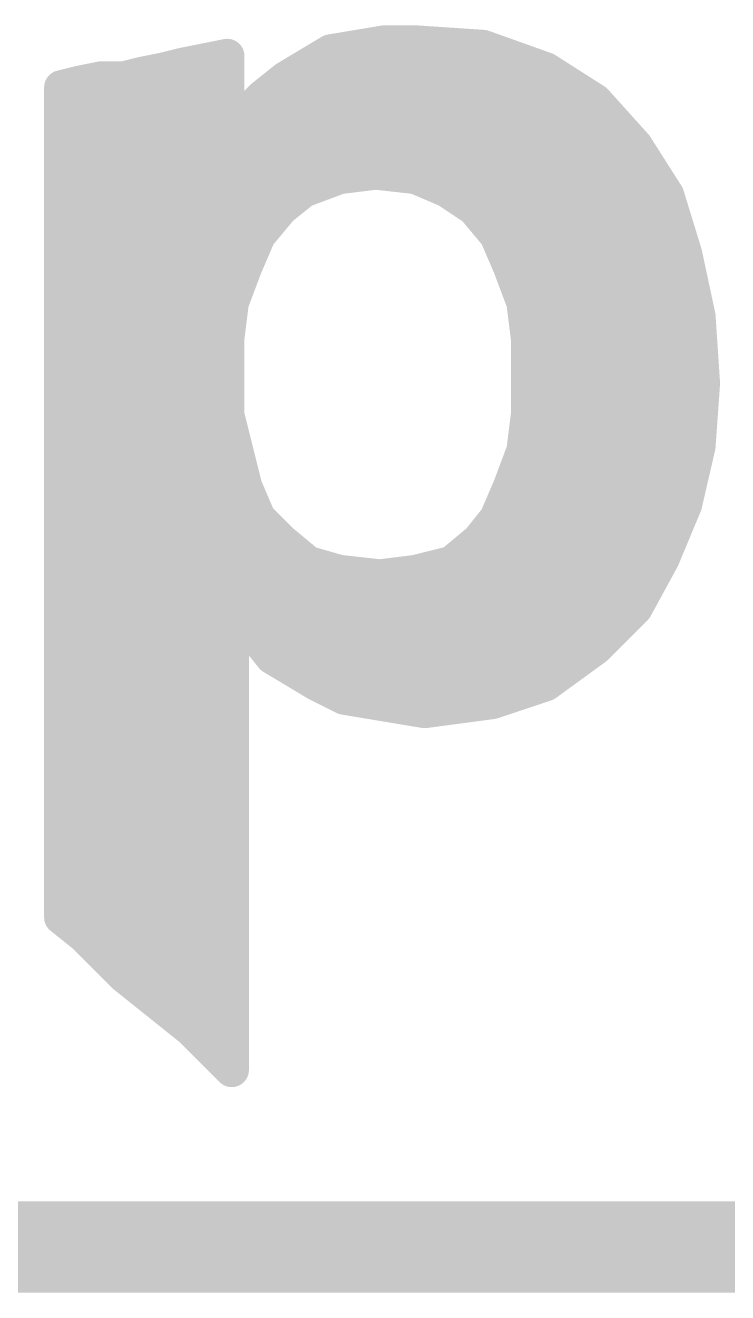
# Model space of a CAD drawing. Extents: x -53 to 61, y -36 to 25.
# Drawn here: x 7.269 to 8.834, y -10.516 to -7.691 of the extents above; entities that cross this region are included whole.
import ezdxf

# ---------------------------------------------------------------- set-up
doc = ezdxf.new("R2010")
doc.units = 0
for name, color, linetype in [('1', 12, 'CONTINUOUS'), ('16', 132, 'CONTINUOUS'), ('20', 53, 'CONTINUOUS'), ('21', 41, 'CONTINUOUS')]:
    doc.layers.add(name, color=color, linetype=linetype)

msp = doc.modelspace()

# ---------------------------------------------------------------- linework, layer by layer
at = {"layer": '1', "const_width": 0.2032}
msp.add_lwpolyline([(-26.162, -10.414), (26.162, -10.414)], dxfattribs=at)
at = {"layer": '16', "const_width": 0.2032}
msp.add_lwpolyline([(-26.162, -10.414), (26.162, -10.414)], dxfattribs=at)
at = {"layer": '20', "const_width": 0.2032}
msp.add_lwpolyline([(-18.2245, -10.414), (18.2245, -10.414)], dxfattribs=at)
at = {"layer": '21', "const_width": 0.0762}
for points in [[(7.9495, -7.7495), (8.0095, -7.7395)], [(8.0095, -7.7395), (8.0695, -7.7295)], [(8.0695, -7.7295), (8.1395, -7.7295)], [(8.1395, -7.7295), (8.2895, -7.7395)], [(8.2895, -7.7395), (8.4295, -7.7895)], [(7.6195, -7.7795), (7.6695, -7.7695)], [(7.655, -7.7724), (7.7195, -7.7724)], [(7.6695, -7.7695), (7.7195, -7.7595)], [(7.7195, -7.7595), (7.7195, -7.9395)], [(7.8995, -7.7795), (7.9495, -7.7495)], [(7.9113, -7.7724), (8.3816, -7.7724)], [(7.4895, -7.8095), (7.5295, -7.7995)], [(7.5295, -7.7995), (7.5795, -7.7895)], [(7.5795, -7.7895), (7.6195, -7.7795)], [(7.8495, -7.8095), (7.8995, -7.7795)], [(8.4295, -7.7895), (8.5395, -7.8595)], [(7.3495, -7.8295), (7.3895, -7.8195)], [(7.3495, -9.6795), (7.3495, -7.8295)], [(7.3895, -7.8195), (7.4395, -7.8095)], [(7.4395, -7.8095), (7.4895, -7.8095)], [(7.7995, -7.8495), (7.8495, -7.8095)], [(7.3495, -7.8486), (7.7195, -7.8486)], [(7.7595, -7.8895), (7.7995, -7.8495)], [(7.8006, -7.8486), (8.5224, -7.8486)], [(8.5395, -7.8595), (8.6295, -7.9595)], [(7.7195, -7.9395), (7.7595, -7.8895)], [(7.3495, -7.9248), (7.7195, -7.9248)], [(7.7313, -7.9248), (8.5983, -7.9248)], [(8.6295, -7.9595), (8.6995, -8.0695)], [(7.3495, -8.001), (8.6559, -8.001)], [(7.9695, -8.0295), (7.8895, -8.0595)], [(8.0495, -8.0195), (7.9695, -8.0295)], [(8.1395, -8.0295), (8.0495, -8.0195)], [(8.2095, -8.0595), (8.1395, -8.0295)], [(7.3495, -8.0772), (7.8674, -8.0772)], [(7.8895, -8.0595), (7.8395, -8.0995)], [(8.2695, -8.0995), (8.2095, -8.0595)], [(8.2361, -8.0772), (8.7019, -8.0772)], [(8.6995, -8.0695), (8.7395, -8.1995)], [(7.8395, -8.0995), (7.7895, -8.1595)], [(8.3195, -8.1595), (8.2695, -8.0995)], [(7.3495, -8.1534), (7.7946, -8.1534)], [(7.7895, -8.1595), (7.7595, -8.2295)], [(8.3144, -8.1534), (8.7253, -8.1534)], [(8.3495, -8.2295), (8.3195, -8.1595)], [(8.7395, -8.1995), (8.7695, -8.3395)], [(7.3495, -8.2296), (7.7595, -8.2296)], [(7.7595, -8.2295), (7.7295, -8.3095)], [(8.3795, -8.3095), (8.3495, -8.2295)], [(8.3495, -8.2296), (8.746, -8.2296)], [(7.3495, -8.3058), (7.7309, -8.3058)], [(7.7295, -8.3095), (7.7195, -8.3895)], [(8.3781, -8.3058), (8.7623, -8.3058)], [(8.3895, -8.3895), (8.3795, -8.3095)], [(8.7695, -8.3395), (8.7795, -8.4895)], [(7.3495, -8.382), (7.7204, -8.382)], [(7.7195, -8.3895), (7.7195, -8.5595)], [(8.3886, -8.382), (8.7723, -8.382)], [(8.3895, -8.4795), (8.3895, -8.3895)], [(7.3495, -8.4582), (7.7195, -8.4582)], [(8.3895, -8.4582), (8.7774, -8.4582)], [(8.3895, -8.5595), (8.3895, -8.4795)], [(8.3895, -8.4795), (8.7795, -8.4895)], [(8.7795, -8.4895), (8.3895, -8.4795)], [(8.7795, -8.4895), (8.7695, -8.6295)], [(7.3495, -8.5344), (7.7195, -8.5344)], [(8.3895, -8.5344), (8.7763, -8.5344)], [(7.7195, -8.5595), (7.7395, -8.6395)], [(8.3795, -8.6395), (8.3895, -8.5595)], [(7.3495, -8.6106), (7.7323, -8.6106)], [(8.3831, -8.6106), (8.7709, -8.6106)], [(7.7395, -8.6395), (7.7595, -8.7195)], [(8.3495, -8.7195), (8.3795, -8.6395)], [(8.7695, -8.6295), (8.7395, -8.7595)], [(7.3495, -8.6868), (7.7513, -8.6868)], [(8.3618, -8.6868), (8.7563, -8.6868)], [(7.7595, -8.7195), (7.7895, -8.7895)], [(8.3195, -8.7895), (8.3495, -8.7195)], [(8.6895, -8.8795), (8.3495, -8.7195)], [(8.3495, -8.7195), (8.6895, -8.8795)], [(7.3495, -8.763), (7.7781, -8.763)], [(8.3309, -8.763), (8.4419, -8.763)], [(8.4419, -8.763), (8.738, -8.763)], [(8.7395, -8.7595), (8.6895, -8.8795)], [(7.7895, -8.7895), (7.8395, -8.8395)], [(8.2795, -8.8395), (8.3195, -8.7895)], [(7.3495, -8.8392), (7.8392, -8.8392)], [(7.8395, -8.8395), (7.8995, -8.8895)], [(8.2195, -8.8895), (8.2795, -8.8395)], [(8.2797, -8.8392), (8.6039, -8.8392)], [(8.6039, -8.8392), (8.7063, -8.8392)], [(7.8995, -8.8895), (7.9695, -8.9095)], [(8.1395, -8.9095), (8.2195, -8.8895)], [(8.6895, -8.8795), (8.6295, -8.9895)], [(7.3495, -8.9154), (8.0226, -8.9154)], [(7.9695, -8.9095), (8.0595, -8.9195)], [(8.0595, -8.9195), (8.1395, -8.9095)], [(8.0923, -8.9154), (8.6699, -8.9154)], [(8.6295, -8.9895), (8.5395, -9.0795)], [(7.3495, -8.9916), (8.6274, -8.9916)], [(7.7395, -8.9995), (7.7295, -8.9995)], [(7.7295, -8.9995), (7.7295, -10.0195)], [(7.7795, -9.0495), (7.7395, -8.9995)], [(7.3495, -9.0678), (7.7295, -9.0678)], [(7.8195, -9.0995), (7.7795, -9.0495)], [(7.7941, -9.0678), (8.5512, -9.0678)], [(7.8695, -9.1295), (7.8195, -9.0995)], [(8.5395, -9.0795), (8.4295, -9.1595)], [(7.9195, -9.1595), (7.8695, -9.1295)], [(7.3495, -9.144), (7.7295, -9.144)], [(7.8937, -9.144), (8.4508, -9.144)], [(7.9795, -9.1895), (7.9195, -9.1595)], [(8.4295, -9.1595), (8.3095, -9.1995)], [(8.0395, -9.1995), (7.9795, -9.1895)], [(8.0995, -9.2095), (8.0395, -9.1995)], [(8.1595, -9.2195), (8.0995, -9.2095)], [(8.3095, -9.1995), (8.1595, -9.2195)], [(7.3495, -9.2202), (7.7295, -9.2202)], [(7.3495, -9.2964), (7.7295, -9.2964)], [(7.3495, -9.3726), (7.7295, -9.3726)], [(7.3495, -9.4488), (7.7295, -9.4488)], [(7.3495, -9.525), (7.7295, -9.525)], [(7.3495, -9.6012), (7.7295, -9.6012)], [(7.3495, -9.6774), (7.7295, -9.6774)], [(7.3995, -9.7195), (7.3495, -9.6795)], [(7.4395, -9.7595), (7.3995, -9.7195)], [(7.4336, -9.7536), (7.7295, -9.7536)], [(7.4895, -9.8095), (7.4395, -9.7595)], [(7.5395, -9.8495), (7.4895, -9.8095)], [(7.5149, -9.8298), (7.7295, -9.8298)], [(7.5895, -9.8895), (7.5395, -9.8495)], [(7.6395, -9.9295), (7.5895, -9.8895)], [(7.6101, -9.906), (7.7295, -9.906)], [(7.6895, -9.9795), (7.6395, -9.9295)], [(7.7295, -10.0195), (7.6895, -9.9795)], [(7.6922, -9.9822), (7.7295, -9.9822)]]:
    msp.add_lwpolyline(points, dxfattribs=at)
at = {"layer": '21', "const_width": 0.0381}
for points in [[(8.0064, -7.7207, 1), (8.0126, -7.7583)], [(8.0126, -7.7583, 1), (8.0064, -7.7207)], [(8.0695, -7.7105, 1), (8.0695, -7.7486)], [(8.0726, -7.7483, 1), (8.0664, -7.7107)], [(8.1408, -7.7105, 1), (8.1382, -7.7485)], [(8.1395, -7.7486, 1), (8.1395, -7.7105)], [(8.2959, -7.7216, 1), (8.2831, -7.7574)], [(8.2882, -7.7585, 1), (8.2908, -7.7205)], [(7.655, -7.7534, 1), (7.655, -7.7915)], [(7.6658, -7.7508, 1), (7.6732, -7.7882)], [(7.6732, -7.7882, 1), (7.6658, -7.7508)], [(7.7386, -7.7595, 1), (7.7005, -7.7595)], [(7.7232, -7.7782, 1), (7.7158, -7.7408)], [(7.7195, -7.7915, 1), (7.7195, -7.7534)], [(7.9113, -7.7534, 1), (7.9113, -7.7915)], [(7.9464, -7.7307, 1), (7.9526, -7.7683)], [(7.9593, -7.7658, 1), (7.9397, -7.7332)], [(8.3816, -7.7915, 1), (8.3816, -7.7534)], [(7.5258, -7.7808, 1), (7.5332, -7.8182)], [(7.5341, -7.818, 1), (7.5249, -7.781)], [(7.5749, -7.771, 1), (7.5841, -7.808)], [(7.5832, -7.8082, 1), (7.5758, -7.7708)], [(7.6158, -7.7608, 1), (7.6232, -7.7982)], [(7.6241, -7.798, 1), (7.6149, -7.761)], [(7.8897, -7.7632, 1), (7.9093, -7.7958)], [(7.9093, -7.7958, 1), (7.8897, -7.7632)], [(8.4397, -7.7734, 1), (8.4193, -7.8056)], [(8.4231, -7.8074, 1), (8.4359, -7.7716)], [(7.3685, -7.8295, 1), (7.3304, -7.8295)], [(7.3449, -7.811, 1), (7.3541, -7.848)], [(7.3858, -7.8008, 1), (7.3932, -7.8382)], [(7.3941, -7.838, 1), (7.3849, -7.801)], [(7.4395, -7.7905, 1), (7.4395, -7.8286)], [(7.4432, -7.8282, 1), (7.4358, -7.7908)], [(7.4849, -7.791, 1), (7.4941, -7.828)], [(7.4895, -7.8286, 1), (7.4895, -7.7905)], [(7.8397, -7.7932, 1), (7.8593, -7.8258)], [(7.8614, -7.8244, 1), (7.8376, -7.7946)], [(7.3495, -7.8296, 1), (7.3495, -7.8677)], [(7.7195, -7.8677, 1), (7.7195, -7.8296)], [(7.7876, -7.8346, 1), (7.8114, -7.8644)], [(7.8006, -7.8296, 1), (7.8006, -7.8677)], [(7.813, -7.863, 1), (7.786, -7.836)], [(8.5537, -7.8468, 1), (8.5253, -7.8722)], [(8.5224, -7.8677, 1), (8.5224, -7.8296)], [(8.5293, -7.8756, 1), (8.5497, -7.8434)], [(7.746, -7.876, 1), (7.773, -7.903)], [(7.7744, -7.9014, 1), (7.7446, -7.8776)], [(7.3495, -7.9058, 1), (7.3495, -7.9439)], [(7.7313, -7.9058, 1), (7.7313, -7.9439)], [(7.7195, -7.9439, 1), (7.7195, -7.9058)], [(8.5983, -7.9439, 1), (8.5983, -7.9058)], [(7.7046, -7.9276, 1), (7.7344, -7.9514)], [(7.7005, -7.9395, 1), (7.7386, -7.9395)], [(8.6456, -7.9493, 1), (8.6134, -7.9697)], [(8.6153, -7.9722, 1), (8.6437, -7.9468)], [(7.3495, -7.982, 1), (7.3495, -8.0201)], [(8.6559, -8.0201, 1), (8.6559, -7.982)], [(7.9671, -8.0106, 1), (7.9719, -8.0484)], [(7.9762, -8.0473, 1), (7.9628, -8.0117)], [(8.0516, -8.0006, 1), (8.0474, -8.0384)], [(8.0519, -8.0384, 1), (8.0471, -8.0006)], [(8.147, -8.012, 1), (8.132, -8.047)], [(8.1374, -8.0484, 1), (8.1416, -8.0106)], [(7.3495, -8.0582, 1), (7.3495, -8.0963)], [(7.8674, -8.0963, 1), (7.8674, -8.0582)], [(7.8828, -8.0417, 1), (7.8962, -8.0773)], [(7.9014, -8.0744, 1), (7.8776, -8.0446)], [(8.2201, -8.0436, 1), (8.1989, -8.0754)], [(8.202, -8.077, 1), (8.217, -8.042)], [(8.2361, -8.0582, 1), (8.2361, -8.0963)], [(8.7177, -8.0639, 1), (8.6813, -8.0751)], [(8.6834, -8.0797, 1), (8.7156, -8.0593)], [(8.7019, -8.0963, 1), (8.7019, -8.0582)], [(7.8276, -8.0846, 1), (7.8514, -8.1144)], [(7.8541, -8.1117, 1), (7.8249, -8.0873)], [(8.2841, -8.0873, 1), (8.2549, -8.1117)], [(8.2589, -8.1154, 1), (8.2801, -8.0836)], [(7.3495, -8.1343, 1), (7.3495, -8.1724)], [(7.7749, -8.1473, 1), (7.8041, -8.1717)], [(7.807, -8.167, 1), (7.772, -8.152)], [(7.7946, -8.1724, 1), (7.7946, -8.1343)], [(8.3144, -8.1343, 1), (8.3144, -8.1724)], [(8.337, -8.152, 1), (8.302, -8.167)], [(8.3049, -8.1717, 1), (8.3341, -8.1473)], [(8.7253, -8.1724, 1), (8.7253, -8.1343)], [(8.7581, -8.1955, 1), (8.7209, -8.2035)], [(8.7213, -8.2051, 1), (8.7577, -8.1939)], [(7.3495, -8.2105, 1), (7.3495, -8.2486)], [(7.742, -8.222, 1), (7.777, -8.237)], [(7.7773, -8.2362, 1), (7.7417, -8.2228)], [(7.7595, -8.2486, 1), (7.7595, -8.2105)], [(8.3673, -8.2228, 1), (8.3317, -8.2362)], [(8.3495, -8.2105, 1), (8.3495, -8.2486)], [(8.332, -8.237, 1), (8.367, -8.222)], [(8.746, -8.2486, 1), (8.746, -8.2105)], [(7.3495, -8.2867, 1), (7.3495, -8.3248)], [(7.7484, -8.3119, 1), (7.7106, -8.3071)], [(7.7309, -8.3248, 1), (7.7309, -8.2867)], [(8.3781, -8.2867, 1), (8.3781, -8.3248)], [(8.3984, -8.3071, 1), (8.3606, -8.3119)], [(8.7623, -8.3248, 1), (8.7623, -8.2867)], [(7.7117, -8.3028, 1), (7.7473, -8.3162)], [(8.3617, -8.3162, 1), (8.3973, -8.3028)], [(8.7885, -8.3382, 1), (8.7505, -8.3408)], [(8.7509, -8.3435, 1), (8.7881, -8.3355)], [(7.3495, -8.3629, 1), (7.3495, -8.401)], [(7.7386, -8.3895, 1), (7.7005, -8.3895)], [(7.7204, -8.401, 1), (7.7204, -8.3629)], [(8.3886, -8.3629, 1), (8.3886, -8.401)], [(8.4085, -8.3895, 1), (8.3704, -8.3895)], [(8.7723, -8.401, 1), (8.7723, -8.3629)], [(7.7006, -8.3871, 1), (7.7384, -8.3919)], [(8.3706, -8.3919, 1), (8.4084, -8.3871)], [(7.3495, -8.4391, 1), (7.3495, -8.4772)], [(7.7195, -8.4772, 1), (7.7195, -8.4391)], [(8.3895, -8.4391, 1), (8.3895, -8.4772)], [(8.4085, -8.4795, 1), (8.3704, -8.4795)], [(8.39, -8.4605, 1), (8.389, -8.4985)], [(8.39, -8.4605, 1), (8.389, -8.4985)], [(8.7774, -8.4772, 1), (8.7774, -8.4391)], [(8.3704, -8.4795, 1), (8.4085, -8.4795)], [(8.7985, -8.4909, 1), (8.7605, -8.4881)], [(8.7605, -8.4908, 1), (8.7985, -8.4882)], [(8.779, -8.5085, 1), (8.78, -8.4705)], [(8.779, -8.5085, 1), (8.78, -8.4705)], [(7.3495, -8.5153, 1), (7.3495, -8.5534)], [(7.7195, -8.5534, 1), (7.7195, -8.5153)], [(8.3895, -8.5153, 1), (8.3895, -8.5534)], [(8.7763, -8.5534, 1), (8.7763, -8.5153)], [(7.738, -8.5549, 1), (7.701, -8.5641)], [(8.4084, -8.5619, 1), (8.3706, -8.5571)], [(7.7005, -8.5595, 1), (7.7386, -8.5595)], [(8.3704, -8.5595, 1), (8.4085, -8.5595)], [(7.3495, -8.5915, 1), (7.3495, -8.6296)], [(7.7323, -8.6296, 1), (7.7323, -8.5915)], [(8.3831, -8.5915, 1), (8.3831, -8.6296)], [(8.7709, -8.6296, 1), (8.7709, -8.5915)], [(7.758, -8.6349, 1), (7.721, -8.6441)], [(8.3973, -8.6462, 1), (8.3617, -8.6328)], [(8.7505, -8.6281, 1), (8.7885, -8.6309)], [(8.7881, -8.6338, 1), (8.7509, -8.6252)], [(7.721, -8.6441, 1), (7.758, -8.6349)], [(8.3606, -8.6371, 1), (8.3984, -8.6419)], [(7.3495, -8.6677, 1), (7.3495, -8.7058)], [(7.7513, -8.7058, 1), (7.7513, -8.6677)], [(8.3618, -8.6677, 1), (8.3618, -8.7058)], [(8.7563, -8.7058, 1), (8.7563, -8.6677)], [(7.777, -8.712, 1), (7.742, -8.727)], [(7.741, -8.7241, 1), (7.778, -8.7149)], [(8.3576, -8.7023, 1), (8.3414, -8.7367)], [(8.3576, -8.7023, 1), (8.3414, -8.7367)], [(8.3317, -8.7128, 1), (8.3673, -8.7262)], [(8.367, -8.727, 1), (8.332, -8.712)], [(7.3495, -8.7439, 1), (7.3495, -8.782)], [(7.7781, -8.782, 1), (7.7781, -8.7439)], [(8.3309, -8.7439, 1), (8.3309, -8.782)], [(8.4419, -8.7439, 1), (8.4419, -8.782)], [(8.4419, -8.782, 1), (8.4419, -8.7439)], [(8.7571, -8.7668, 1), (8.7219, -8.7522)], [(8.738, -8.782, 1), (8.738, -8.7439)], [(7.803, -8.776, 1), (7.776, -8.803)], [(8.3344, -8.8014, 1), (8.3046, -8.7776)], [(8.7209, -8.7552, 1), (8.7581, -8.7638)], [(7.772, -8.797, 1), (7.807, -8.782)], [(8.302, -8.782, 1), (8.337, -8.797)], [(7.3495, -8.8201, 1), (7.3495, -8.8582)], [(7.8517, -8.8249, 1), (7.8273, -8.8541)], [(7.826, -8.853, 1), (7.853, -8.826)], [(7.8392, -8.8582, 1), (7.8392, -8.8201)], [(8.2646, -8.8276, 1), (8.2944, -8.8514)], [(8.2797, -8.8201, 1), (8.2797, -8.8582)], [(8.2917, -8.8541, 1), (8.2673, -8.8249)], [(8.6039, -8.8201, 1), (8.6039, -8.8582)], [(8.6039, -8.8582, 1), (8.6039, -8.8201)], [(8.7063, -8.8582, 1), (8.7063, -8.8201)], [(7.9047, -8.8712, 1), (7.8943, -8.9078)], [(7.8873, -8.9041, 1), (7.9117, -8.8749)], [(8.2073, -8.8749, 1), (8.2317, -8.9041)], [(8.2241, -8.908, 1), (8.2149, -8.871)], [(8.6719, -8.8722, 1), (8.7071, -8.8868)], [(8.7062, -8.8886, 1), (8.6728, -8.8704)], [(8.6814, -8.8967, 1), (8.6976, -8.8623)], [(8.6814, -8.8967, 1), (8.6976, -8.8623)], [(7.3495, -8.8963, 1), (7.3495, -8.9345)], [(7.9716, -8.8906, 1), (7.9674, -8.9284)], [(7.9643, -8.9278, 1), (7.9747, -8.8912)], [(8.0226, -8.9345, 1), (8.0226, -8.8963)], [(8.0571, -8.9006, 1), (8.0619, -8.9384)], [(8.0574, -8.9384, 1), (8.0616, -8.9006)], [(8.0923, -8.8963, 1), (8.0923, -8.9345)], [(8.1349, -8.891, 1), (8.1441, -8.928)], [(8.1419, -8.9284, 1), (8.1371, -8.8906)], [(8.6699, -8.9345, 1), (8.6699, -8.8963)], [(8.643, -9.003, 1), (8.616, -8.976)], [(7.3495, -8.9726, 1), (7.3495, -9.0107)], [(7.7295, -8.9805, 1), (7.7295, -9.0186)], [(7.7486, -8.9995, 1), (7.7105, -8.9995)], [(7.7544, -8.9876, 1), (7.7246, -9.0114)], [(7.7395, -9.0186, 1), (7.7395, -8.9805)], [(8.6128, -8.9804, 1), (8.6462, -8.9986)], [(8.6274, -9.0107, 1), (8.6274, -8.9726)], [(7.3495, -9.0488, 1), (7.3495, -9.0869)], [(7.7295, -9.0869, 1), (7.7295, -9.0488)], [(7.7944, -9.0376, 1), (7.7646, -9.0614)], [(7.7646, -9.0614, 1), (7.7944, -9.0376)], [(7.7941, -9.0488, 1), (7.7941, -9.0869)], [(8.5512, -9.0869, 1), (8.5512, -9.0488)], [(7.8293, -9.0832, 1), (7.8097, -9.1158)], [(8.526, -9.066, 1), (8.553, -9.093)], [(8.5507, -9.0949, 1), (8.5283, -9.0641)], [(7.8046, -9.1114, 1), (7.8344, -9.0876)], [(7.8793, -9.1132, 1), (7.8597, -9.1458)], [(7.3495, -9.125, 1), (7.3495, -9.1631)], [(7.7295, -9.1631, 1), (7.7295, -9.125)], [(7.8597, -9.1458, 1), (7.8793, -9.1132)], [(7.8937, -9.125, 1), (7.8937, -9.1631)], [(7.928, -9.1425, 1), (7.911, -9.1765)], [(8.4355, -9.1776, 1), (8.4235, -9.1414)], [(8.4508, -9.1631, 1), (8.4508, -9.125)], [(7.9097, -9.1758, 1), (7.9293, -9.1432)], [(8.4183, -9.1441, 1), (8.4407, -9.1749)], [(7.9826, -9.1707, 1), (7.9764, -9.2083)], [(7.971, -9.2065, 1), (7.988, -9.1725)], [(8.0426, -9.1807, 1), (8.0364, -9.2183)], [(8.0364, -9.2183, 1), (8.0426, -9.1807)], [(8.1026, -9.1907, 1), (8.0964, -9.2283)], [(8.0964, -9.2283, 1), (8.1026, -9.1907)], [(8.3035, -9.1814, 1), (8.3155, -9.2176)], [(8.312, -9.2184, 1), (8.307, -9.1806)], [(7.3495, -9.2012, 1), (7.3495, -9.2393)], [(7.7295, -9.2393, 1), (7.7295, -9.2012)], [(8.157, -9.2006, 1), (8.162, -9.2384)], [(8.1564, -9.2383, 1), (8.1626, -9.2007)], [(7.3495, -9.2774, 1), (7.3495, -9.3155)], [(7.7295, -9.3155, 1), (7.7295, -9.2774)], [(7.3495, -9.3536, 1), (7.3495, -9.3917)], [(7.7295, -9.3917, 1), (7.7295, -9.3536)], [(7.3495, -9.4298, 1), (7.3495, -9.4679)], [(7.7295, -9.4679, 1), (7.7295, -9.4298)], [(7.3495, -9.506, 1), (7.3495, -9.5441)], [(7.7295, -9.5441, 1), (7.7295, -9.506)], [(7.3495, -9.5822, 1), (7.3495, -9.6203)], [(7.7295, -9.6203, 1), (7.7295, -9.5822)], [(7.3495, -9.6584, 1), (7.3495, -9.6965)], [(7.3614, -9.6646, 1), (7.3376, -9.6944)], [(7.7295, -9.6965, 1), (7.7295, -9.6584)], [(7.3304, -9.6795, 1), (7.3685, -9.6795)], [(7.413, -9.706, 1), (7.386, -9.733)], [(7.3876, -9.7344, 1), (7.4114, -9.7046)], [(7.4336, -9.7346, 1), (7.4336, -9.7727)], [(7.453, -9.746, 1), (7.426, -9.773)], [(7.426, -9.773, 1), (7.453, -9.746)], [(7.7295, -9.7727, 1), (7.7295, -9.7346)], [(7.5014, -9.7946, 1), (7.4776, -9.8244)], [(7.476, -9.823, 1), (7.503, -9.796)], [(7.5149, -9.8108, 1), (7.5149, -9.8489)], [(7.7295, -9.8489, 1), (7.7295, -9.8108)], [(7.5514, -9.8346, 1), (7.5276, -9.8644)], [(7.5276, -9.8644, 1), (7.5514, -9.8346)], [(7.6014, -9.8746, 1), (7.5776, -9.9044)], [(7.5776, -9.9044, 1), (7.6014, -9.8746)], [(7.6101, -9.887, 1), (7.6101, -9.9251)], [(7.7295, -9.9251, 1), (7.7295, -9.887)], [(7.653, -9.916, 1), (7.626, -9.943)], [(7.6276, -9.9444, 1), (7.6514, -9.9146)], [(7.703, -9.966, 1), (7.676, -9.993)], [(7.6922, -9.9632, 1), (7.6922, -10.0013)], [(7.676, -9.993, 1), (7.703, -9.966)], [(7.7295, -10.0013, 1), (7.7295, -9.9632)], [(7.716, -10.033, 1), (7.743, -10.006)], [(7.7105, -10.0195, 1), (7.7486, -10.0195)]]:
    msp.add_lwpolyline(points, format="xyb", dxfattribs=at)

doc.saveas('drawing.dxf')
